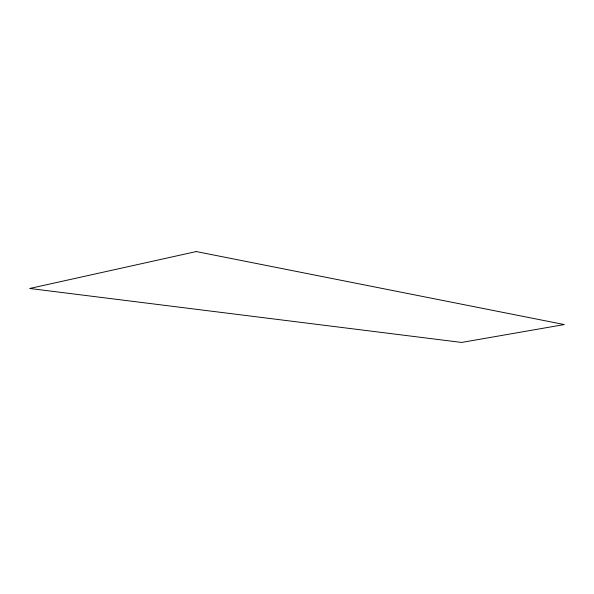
<?xml version="1.0" encoding="UTF-8"?>
<svg xmlns="http://www.w3.org/2000/svg" width="594" height="594" viewBox="0 0 594 594"><rect width="100%" height="100%" fill="white"/><g stroke="black" fill="none" stroke-linecap="round" stroke-linejoin="round"><path stroke-width="0.89" d="M196.258 251.559L29.7 288.476L461.612 342.441L564.3 324.562L196.258 251.559"/></g></svg>
